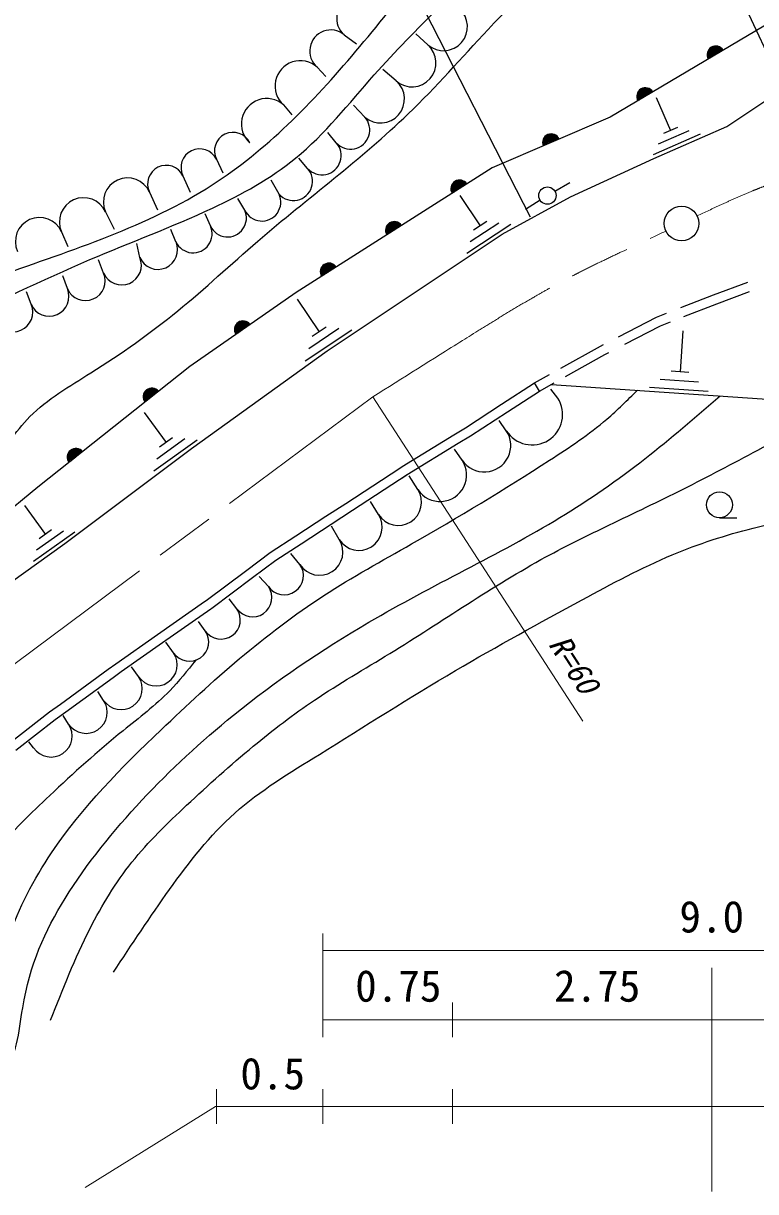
# Model space of a CAD drawing. Units: millimetres, scale not verified. Extents: x 40000 to 680000, y 20000 to 380000.
# Drawn here: x 217058 to 259406, y 241419 to 308937 of the extents above; entities that cross this region are included whole.
import ezdxf
from ezdxf.enums import TextEntityAlignment as Align

# ---------------------------------------------------------------- set-up
doc = ezdxf.new("R2010")
doc.units = ezdxf.units.MM
doc.header["$LTSCALE"] = 1000
doc.linetypes.add('CHAIN', pattern=[18.5, 12, -1.5, 3.5, -1.5])
for name, color, linetype, lineweight in [('M-BGD', 7, 'Continuous', 25), ('M-BMK', 2, 'CHAIN', 13), ('M-BMK-SRVR', 3, 'Continuous', 25), ('M-STR-HTXT', 7, 'Continuous', 13), ('M-STR-STRC', 7, 'Continuous', 25)]:
    doc.layers.add(name, color=color, linetype=linetype, lineweight=lineweight)
doc.styles.add('ＭＳ ゴシック', font='')
doc.styles.get('ＭＳ ゴシック').set_extended_font_data('MS Gothic')

msp = doc.modelspace()

# ---------------------------------------------------------------- linework, layer by layer
at = {"layer": 'M-BGD'}
for p, q in [((267276, 313159), (250998, 303511)), ((235612, 308273), (236314, 307745)), ((240444, 307697), (239763, 308328)), ((234052, 306408), (234555, 305862)), ((238624, 305610), (237854, 306264)), ((257744, 302981), (261422, 305446)), ((253651, 304657), (254481, 302747)), ((232103, 304221), (232591, 303653)), ((236804, 303522), (236146, 304200)), ((250998, 303511), (244168, 300584)), ((235151, 302036), (234659, 302625)), ((256201, 302527), (253471, 301337)), ((253516, 301136), (257744, 302981)), ((255551, 302727), (253771, 301957)), ((254891, 302927), (254071, 302567)), ((233498, 300550), (232995, 301138)), ((248693, 298913), (253516, 301136)), ((228219, 301082), (228588, 300298)), ((244168, 300584), (232836, 293380)), ((226285, 300131), (226699, 299181)), ((231845, 299064), (231397, 299873)), ((224351, 299180), (224811, 298166)), ((247791, 299237), (248661, 299737)), ((229859, 298146), (229467, 298808)), ((242301, 298997), (243471, 297227)), ((244756, 296747), (248693, 298913)), ((246941, 298717), (246101, 298177)), ((221807, 298038), (222314, 297050)), ((227872, 297228), (227581, 297921)), ((245241, 297307), (242711, 295637)), ((244551, 297397), (242901, 296307)), ((243851, 297477), (243091, 296977)), ((219262, 296897), (219634, 296045)), ((225885, 296310), (225584, 297033)), ((240125, 293678), (244756, 296747)), ((223791, 295408), (223629, 296213)), ((221697, 294506), (221412, 295280)), ((219604, 293605), (219340, 294346)), ((256968, 293250), (258951, 293987)), ((217510, 292703), (217240, 293412)), ((232836, 293380), (226682, 289102)), ((234634, 290016), (240125, 293678)), ((255070, 292508), (256968, 293250)), ((257164, 292737), (259050, 293437)), ((232901, 293007), (234171, 291117)), ((255249, 291987), (257164, 292737)), ((251473, 290824), (253678, 291963)), ((253678, 291963), (254256, 292189)), ((253905, 291461), (254481, 291687)), ((236051, 291207), (233351, 289407)), ((235311, 291297), (233561, 290127)), ((234571, 291387), (233761, 290847)), ((251835, 290392), (253905, 291461)), ((255191, 291167), (255031, 288797)), ((250424, 290282), (250599, 290373)), ((226773, 284363), (234634, 290016)), ((248138, 289005), (250424, 290282)), ((248414, 288529), (250684, 289798)), ((250684, 289798), (250924, 289922)), ((226682, 289102), (217902, 282123)), ((246625, 288160), (247484, 288640)), ((256101, 288207), (253891, 288357)), ((255541, 288757), (254521, 288827)), ((244716, 286924), (246625, 288160)), ((245053, 286486), (246909, 287689)), ((246909, 287689), (246625, 288160)), ((246909, 287689), (247751, 288159)), ((247970, 287284), (247568, 287787)), ((247600, 288075), (261200, 287150)), ((256651, 287657), (253261, 287887)), ((224051, 286457), (225311, 284707)), ((242620, 285566), (244716, 286924)), ((242913, 285100), (245053, 286486)), ((244987, 285397), (244581, 285977)), ((225691, 284977), (224931, 284437)), ((238967, 283324), (241959, 285160)), ((241959, 285160), (242620, 285566)), ((242211, 284669), (242913, 285100)), ((219450, 278871), (226773, 284363)), ((227101, 284857), (224601, 283057)), ((226401, 284917), (224771, 283747)), ((239261, 282859), (242211, 284669)), ((242430, 283693), (241992, 284336)), ((235698, 281194), (238827, 283232)), ((238827, 283232), (238967, 283324)), ((236092, 280794), (239261, 282859)), ((238940, 282650), (239261, 282859)), ((239873, 281988), (239371, 282791)), ((217902, 282123), (210622, 276194)), ((217131, 281077), (218331, 279397)), ((234559, 280452), (235698, 281194)), ((237600, 280547), (237133, 281310)), ((232806, 279315), (234559, 280452)), ((234859, 279991), (236092, 280794)), ((257313, 280363), (258313, 280363)), ((220041, 279537), (217641, 277827)), ((219371, 279597), (217811, 278487)), ((218691, 279657), (217971, 279137)), ((233117, 278862), (234859, 279991)), ((235327, 279106), (234885, 279872)), ((212451, 273864), (219450, 278871)), ((231335, 278362), (232806, 279315)), ((231650, 277910), (233117, 278862)), ((229974, 277343), (231335, 278362)), ((233055, 277666), (232529, 278295)), ((230314, 276910), (231650, 277910)), ((227633, 275591), (229974, 277343)), ((227955, 275145), (230314, 276910)), ((231228, 276387), (230701, 276975)), ((224810, 273614), (227538, 275525)), ((227538, 275525), (227633, 275591)), ((229402, 275109), (228954, 275682)), ((225101, 273147), (227904, 275110)), ((227904, 275110), (227955, 275145)), ((227576, 273830), (227195, 274376)), ((222399, 271925), (224810, 273614)), ((222718, 271478), (225101, 273147)), ((225749, 272552), (225297, 273180)), ((219199, 269597), (221970, 271614)), ((221970, 271614), (222399, 271925)), ((222251, 271138), (222718, 271478)), ((223725, 271182), (223317, 271750)), ((219520, 269151), (222251, 271138)), ((221701, 269812), (221365, 270320)), ((218577, 269145), (219199, 269597)), ((216277, 267360), (218577, 269145)), ((218907, 268705), (219520, 269151)), ((219677, 268443), (219358, 268932)), ((216619, 266930), (218907, 268705)), ((217652, 267073), (217378, 267419))]:
    msp.add_line(p, q, dxfattribs=at)
for centre, radius in [((247364, 298984), 500), ((257313, 281113), 750)]:
    msp.add_circle(centre, radius, dxfattribs=at)
for centre, radius, start, end in [((236392, 309205), 1215, 50.07961, 230.07961), ((241354, 308740), 1385, 228.91157, 48.91157), ((234832, 307340), 1215, 50.07961, 230.07961), ((239534, 306653), 1385, 228.91157, 48.91157), ((257102, 307129), 500, 30.65391, 210.65391), ((257102, 307129), 500, 30.65391, 210.65391), ((257102, 307129), 450, 30.65391, 210.65391), ((257102, 307129), 400, 30.65391, 210.65391), ((257102, 307129), 350, 30.65391, 210.65391), ((257102, 307129), 300, 30.65391, 210.65391), ((257102, 307129), 250, 30.65391, 210.65391), ((257102, 307129), 200, 30.65391, 210.65391), ((257102, 307129), 150, 30.65391, 210.65391), ((257102, 307129), 100, 30.65391, 210.65391), ((233078, 305315), 1465, 48.28924, 228.28924), ((257102, 307129), 50, 30.65391, 210.65391), ((237714, 304566), 1385, 228.91157, 48.91157), ((253032, 304717), 500, 30.65391, 210.65391), ((253032, 304717), 500, 30.65391, 210.65391), ((231128, 303127), 1465, 48.28924, 228.28924), ((253032, 304717), 450, 30.65391, 210.65391), ((253032, 304717), 400, 30.65391, 210.65391), ((253032, 304717), 350, 30.65391, 210.65391), ((253032, 304717), 300, 30.65391, 210.65391), ((253032, 304717), 250, 30.65391, 210.65391), ((253032, 304717), 200, 30.65391, 210.65391), ((253032, 304717), 150, 30.65391, 210.65391), ((253032, 304717), 100, 30.65391, 210.65391), ((253032, 304717), 50, 30.65391, 210.65391), ((235978, 302779), 1111, 221.95522, 41.95522), ((229186, 301558), 1078, 26.18811, 206.18811), ((247583, 302048), 500, 23.19859, 203.19859), ((247583, 302048), 500, 23.19859, 203.19859), ((247583, 302048), 450, 23.19859, 203.19859), ((234325, 301293), 1111, 221.95522, 41.95522), ((247583, 302048), 400, 23.19859, 203.19859), ((247583, 302048), 350, 23.19859, 203.19859), ((247583, 302048), 300, 23.19859, 203.19859), ((247583, 302048), 250, 23.19859, 203.19859), ((247583, 302048), 200, 23.19859, 203.19859), ((247583, 302048), 150, 23.19859, 203.19859), ((247583, 302048), 100, 23.19859, 203.19859), ((247583, 302048), 50, 23.19859, 203.19859), ((227252, 300606), 1078, 26.18811, 206.18811), ((225318, 299655), 1078, 26.18811, 206.18811), ((232672, 299807), 1111, 221.95522, 41.95522), ((223079, 298609), 1394, 24.16092, 204.16092), ((242280, 299384), 500, 32.44663, 212.44663), ((242280, 299384), 500, 32.44663, 212.44663), ((242280, 299384), 450, 32.44663, 212.44663), ((242280, 299384), 400, 32.44663, 212.44663), ((242280, 299384), 350, 32.44663, 212.44663), ((242280, 299384), 300, 32.44663, 212.44663), ((242280, 299384), 250, 32.44663, 212.44663), ((242280, 299384), 200, 32.44663, 212.44663), ((242280, 299384), 150, 32.44663, 212.44663), ((242280, 299384), 100, 32.44663, 212.44663), ((242280, 299384), 50, 32.44663, 212.44663), ((220535, 297468), 1394, 24.16092, 204.16092), ((230852, 298605), 1094, 204.80567, 24.80567), ((228865, 297687), 1094, 204.80567, 24.80567), ((217990, 296326), 1394, 24.16092, 204.16092), ((226878, 296769), 1094, 204.80567, 24.80567), ((238502, 296982), 500, 32.44663, 212.44663), ((238502, 296982), 500, 32.44663, 212.44663), ((238502, 296982), 450, 32.44663, 212.44663), ((238502, 296982), 400, 32.44663, 212.44663), ((238502, 296982), 350, 32.44663, 212.44663), ((238502, 296982), 300, 32.44663, 212.44663), ((238502, 296982), 250, 32.44663, 212.44663), ((238502, 296982), 200, 32.44663, 212.44663), ((238502, 296982), 150, 32.44663, 212.44663), ((238502, 296982), 100, 32.44663, 212.44663), ((238502, 296982), 50, 32.44663, 212.44663), ((224838, 295859), 1140, 203.29778, 23.29778), ((222744, 294957), 1140, 203.29778, 23.29778), ((234725, 294581), 500, 32.44663, 212.44663), ((234725, 294581), 500, 32.44663, 212.44663), ((220650, 294056), 1140, 203.29778, 23.29778), ((234725, 294581), 450, 32.44663, 212.44663), ((234725, 294581), 400, 32.44663, 212.44663), ((234725, 294581), 350, 32.44663, 212.44663), ((234725, 294581), 300, 32.44663, 212.44663), ((234725, 294581), 250, 32.44663, 212.44663), ((234725, 294581), 200, 32.44663, 212.44663), ((234725, 294581), 150, 32.44663, 212.44663), ((234725, 294581), 100, 32.44663, 212.44663), ((234725, 294581), 50, 32.44663, 212.44663), ((218557, 293154), 1140, 203.29778, 23.29778), ((216463, 292252), 1140, 203.29778, 23.29778), ((229759, 291241), 500, 34.80401, 214.80401), ((229759, 291241), 500, 34.80401, 214.80401), ((229759, 291241), 450, 34.80401, 214.80401), ((229759, 291241), 400, 34.80401, 214.80401), ((229759, 291241), 350, 34.80401, 214.80401), ((229759, 291241), 300, 34.80401, 214.80401), ((229759, 291241), 250, 34.80401, 214.80401), ((229759, 291241), 200, 34.80401, 214.80401), ((229759, 291241), 150, 34.80401, 214.80401), ((229759, 291241), 100, 34.80401, 214.80401), ((229759, 291241), 50, 34.80401, 214.80401), ((224487, 287357), 500, 38.4802, 218.4802), ((224487, 287357), 500, 38.4802, 218.4802), ((224487, 287357), 450, 38.4802, 218.4802), ((224487, 287357), 400, 38.4802, 218.4802), ((224487, 287357), 350, 38.4802, 218.4802), ((224487, 287357), 300, 38.4802, 218.4802), ((224487, 287357), 250, 38.4802, 218.4802), ((224487, 287357), 200, 38.4802, 218.4802), ((224487, 287357), 150, 38.4802, 218.4802), ((224487, 287357), 100, 38.4802, 218.4802), ((224487, 287357), 50, 38.4802, 218.4802), ((246478, 286341), 1765, 212.31962, 32.31962), ((243708, 284545), 1536, 213.69007, 33.69007), ((220097, 283867), 500, 38.4802, 218.4802), ((220097, 283867), 500, 38.4802, 218.4802), ((220097, 283867), 450, 38.4802, 218.4802), ((220097, 283867), 400, 38.4802, 218.4802), ((220097, 283867), 350, 38.4802, 218.4802), ((220097, 283867), 300, 38.4802, 218.4802), ((220097, 283867), 250, 38.4802, 218.4802), ((220097, 283867), 200, 38.4802, 218.4802), ((220097, 283867), 150, 38.4802, 218.4802), ((220097, 283867), 100, 38.4802, 218.4802), ((220097, 283867), 50, 38.4802, 218.4802), ((241151, 282840), 1536, 213.69007, 33.69007), ((238737, 281268), 1346, 212.37178, 32.37178), ((236464, 279827), 1346, 212.37178, 32.37178), ((234191, 278386), 1346, 212.37178, 32.37178), ((232141, 277026), 1115, 214.99202, 34.99202), ((230315, 275748), 1115, 214.99202, 34.99202), ((228489, 274470), 1115, 214.99202, 34.99202), ((226662, 273191), 1115, 214.99202, 34.99202), ((224737, 271867), 1222, 214.08589, 34.08589), ((222713, 270497), 1222, 214.08589, 34.08589), ((220689, 269127), 1222, 214.08589, 34.08589), ((218664, 267758), 1222, 214.08589, 34.08589)]:
    msp.add_arc(centre, radius, start, end, dxfattribs=at)
for points, knots in [([(135663, 278845), (137261, 278731), (138859, 278616), (140457, 278562), (143688, 278452), (146921, 278590), (150162, 278650), (153545, 278713), (156935, 278692), (160284, 279056), (163013, 279353), (165715, 279906), (168422, 280446), (173821, 281522), (179241, 282543), (184402, 284416), (185859, 284944), (187294, 285541), (188769, 286004), (191451, 286846), (194260, 287248), (197007, 287890), (199946, 288575), (202813, 289535), (205642, 290569), (208993, 291795), (212289, 293126), (215666, 294341), (219886, 295859), (224231, 297197), (227973, 299601), (229534, 300604), (230989, 301792), (232340, 303075), (235151, 305744), (237513, 308827), (239983, 311809), (241807, 314012), (243691, 316159), (245739, 318161), (247661, 320040), (249728, 321790), (251992, 323223), (253504, 324180), (255104, 324995), (256756, 325704), (258456, 326434), (260211, 327052), (262017, 327392), (264418, 327844), (266908, 327803), (269361, 327590), (272370, 327329), (275322, 326808), (278294, 326399), (281619, 325942), (284969, 325625), (288318, 325307)], [0, 0, 0, 0, 1, 1, 1, 2, 2, 2, 3, 3, 3, 4, 4, 4, 5, 5, 5, 6, 6, 6, 7, 7, 7, 8, 8, 8, 9, 9, 9, 10, 10, 10, 11, 11, 11, 12, 12, 12, 13, 13, 13, 14, 14, 14, 15, 15, 15, 16, 16, 16, 17, 17, 17, 18, 18, 18, 19, 19, 19, 19]), ([(138794, 274618), (140324, 274623), (141855, 274627), (143387, 274596), (146087, 274542), (148794, 274379), (151479, 274596), (152624, 274689), (153766, 274850), (154903, 275037), (158693, 275660), (162432, 276560), (166102, 277687), (167912, 278243), (169706, 278854), (171529, 279351), (173972, 280015), (176469, 280474), (178969, 280926), (180855, 281267), (182742, 281604), (184571, 282152), (186249, 282653), (187876, 283332), (189561, 283815), (191947, 284499), (194447, 284790), (196826, 285478), (199135, 286145), (201330, 287185), (203566, 288104), (206580, 289342), (209669, 290359), (212669, 291605), (215441, 292757), (218138, 294105), (220897, 295281), (223252, 296286), (225652, 297165), (227987, 298258), (229692, 299055), (231362, 299966), (232802, 301146), (234500, 302538), (235878, 304305), (237353, 305960), (239767, 308669), (242443, 311081), (244793, 313838), (246462, 315795), (247965, 317925), (249870, 319615), (251567, 321120), (253581, 322276), (255648, 323292), (257654, 324278), (259710, 325133), (261862, 325655), (263996, 326173), (266225, 326363), (268427, 326268), (271066, 326154), (273668, 325632), (276218, 324955), (277574, 324595), (278915, 324191), (280241, 323739), (281256, 323393), (282263, 323019), (283269, 322645)], [0, 0, 0, 0, 1, 1, 1, 2, 2, 2, 3, 3, 3, 4, 4, 4, 5, 5, 5, 6, 6, 6, 7, 7, 7, 8, 8, 8, 9, 9, 9, 10, 10, 10, 11, 11, 11, 12, 12, 12, 13, 13, 13, 14, 14, 14, 15, 15, 15, 16, 16, 16, 17, 17, 17, 18, 18, 18, 19, 19, 19, 20, 20, 20, 21, 21, 21, 22, 22, 22, 23, 23, 23, 23]), ([(201958, 269263), (203176, 270599), (204394, 271936), (205656, 273232), (206408, 274005), (207175, 274763), (207943, 275519), (208745, 276309), (209548, 277098), (210478, 277756), (211506, 278483), (212690, 279051), (213511, 279943), (214327, 280831), (214784, 282040), (215350, 283175), (215911, 284298), (216580, 285349), (217438, 286207), (218451, 287220), (219730, 287963), (220968, 288743), (222724, 289849), (224400, 291027), (225989, 292322), (227568, 293610), (229061, 295013), (230612, 296349), (233495, 298831), (236581, 301077), (239312, 303706), (240922, 305256), (242408, 306939), (243935, 308578), (245838, 310620), (247803, 312593), (249851, 314494), (251234, 315777), (252654, 317028), (254176, 318123), (255400, 319004), (256690, 319784), (258004, 320559), (259080, 321194), (260171, 321826), (261335, 322200), (263122, 322774), (265079, 322742), (267003, 322796), (269492, 322866), (271926, 323080), (274360, 323294)], [0, 0, 0, 0, 1, 1, 1, 2, 2, 2, 3, 3, 3, 4, 4, 4, 5, 5, 5, 6, 6, 6, 7, 7, 7, 8, 8, 8, 9, 9, 9, 10, 10, 10, 11, 11, 11, 12, 12, 12, 13, 13, 13, 14, 14, 14, 15, 15, 15, 16, 16, 16, 17, 17, 17, 17]), ([(105305, 268826), (107036, 268477), (108767, 268128), (110371, 267450), (111463, 266988), (112496, 266375), (113510, 265742), (114811, 264932), (116083, 264091), (117365, 263264), (118439, 262573), (119520, 261892), (120614, 261227), (121887, 260453), (123178, 259701), (124524, 259079), (127227, 257830), (130156, 257104), (132950, 256050), (135506, 255086), (137951, 253849), (140494, 252856), (143026, 251869), (145656, 251124), (148314, 250543), (151795, 249783), (155323, 249304), (158777, 248396), (160816, 247860), (162829, 247175), (164890, 246854), (167321, 246475), (169818, 246604), (172324, 246578), (176221, 246539), (180139, 246125), (183889, 246854), (186402, 247342), (188840, 248344), (191323, 249057), (193633, 249720), (195983, 250133), (198372, 250598), (200278, 250970), (202209, 251374), (204044, 251590), (205730, 251788), (207335, 251827), (209330, 251314), (211368, 250791), (213813, 249693), (214727, 250984), (214966, 251321), (215101, 251821), (215223, 252306), (215563, 253655), (215809, 254889), (216214, 256105), (216781, 257807), (217661, 259474), (218692, 261006), (220479, 263662), (222722, 265912), (225025, 268110), (227979, 270930), (231033, 273666), (234442, 275875), (236083, 276938), (237806, 277880), (239508, 278849), (242215, 280390), (244871, 282002), (247493, 283695), (248634, 284432), (249769, 285184), (250797, 286063), (251415, 286590), (251993, 287163), (252572, 287736)], [0, 0, 0, 0, 1, 1, 1, 2, 2, 2, 3, 3, 3, 4, 4, 4, 5, 5, 5, 6, 6, 6, 7, 7, 7, 8, 8, 8, 9, 9, 9, 10, 10, 10, 11, 11, 11, 12, 12, 12, 13, 13, 13, 14, 14, 14, 15, 15, 15, 16, 16, 16, 17, 17, 17, 18, 18, 18, 19, 19, 19, 20, 20, 20, 21, 21, 21, 22, 22, 22, 23, 23, 23, 24, 24, 24, 25, 25, 25, 26, 26, 26, 26]), ([(138268, 249944), (140992, 248995), (143717, 248047), (146469, 247130), (149042, 246272), (151640, 245442), (154308, 245052), (156181, 244778), (158089, 244722), (159974, 244485), (162159, 244211), (164313, 243693), (166491, 243446), (169204, 243139), (171954, 243250), (174708, 243352), (178329, 243486), (181955, 243603), (185474, 244296), (188453, 244884), (191356, 245884), (194258, 246846), (195992, 247422), (197726, 247983), (199452, 248546), (201029, 249061), (202600, 249576), (204269, 249869), (205689, 250117), (207181, 250204), (208519, 249869), (210099, 249472), (211465, 248486), (213241, 248169), (214149, 248007), (215165, 248019), (215791, 248452), (216717, 249092), (216793, 250649), (217019, 252041), (217423, 254531), (218309, 256488), (219475, 258369), (220710, 260363), (222259, 262270), (223913, 264035), (225572, 265806), (227336, 267434), (229202, 268947), (231662, 270940), (234300, 272733), (237041, 274330), (238868, 275394), (240741, 276372), (242613, 277352), (244462, 278320), (246310, 279290), (248091, 280374), (249792, 281410), (251432, 282550), (253002, 283774), (254493, 284936), (255922, 286174), (257350, 287411)], [0, 0, 0, 0, 1, 1, 1, 2, 2, 2, 3, 3, 3, 4, 4, 4, 5, 5, 5, 6, 6, 6, 7, 7, 7, 8, 8, 8, 9, 9, 9, 10, 10, 10, 11, 11, 11, 12, 12, 12, 13, 13, 13, 14, 14, 14, 15, 15, 15, 16, 16, 16, 17, 17, 17, 18, 18, 18, 19, 19, 19, 20, 20, 20, 21, 21, 21, 21]), ([(218624, 251326), (219332, 253115), (220041, 254904), (220916, 256622), (221603, 257971), (222394, 259277), (223336, 260457), (224284, 261645), (225387, 262707), (226501, 263748), (227759, 264922), (229032, 266071), (230356, 267164), (231495, 268105), (232672, 269005), (233898, 269828), (235315, 270780), (236798, 271630), (238254, 272523), (241271, 274374), (244176, 276413), (247281, 278102), (248482, 278756), (249713, 279357), (250947, 279951), (252371, 280637), (253798, 281313), (255210, 282020), (256664, 282747), (258102, 283507), (259535, 284276), (261192, 285166), (262842, 286068), (264492, 286970)], [0, 0, 0, 0, 1, 1, 1, 2, 2, 2, 3, 3, 3, 4, 4, 4, 5, 5, 5, 6, 6, 6, 7, 7, 7, 8, 8, 8, 9, 9, 9, 10, 10, 10, 11, 11, 11, 11]), ([(222269, 254094), (223326, 255700), (224383, 257305), (225511, 258878), (226645, 260459), (227849, 262007), (229285, 263290), (230759, 264606), (232477, 265643), (234175, 266692), (236808, 268317), (239393, 269971), (242042, 271529), (244451, 272946), (246913, 274284), (249377, 275622), (251086, 276550), (252796, 277478), (254587, 278226), (256101, 278859), (257673, 279364), (259264, 279768), (264154, 281008), (269223, 281294), (274292, 281579)], [0, 0, 0, 0, 1, 1, 1, 2, 2, 2, 3, 3, 3, 4, 4, 4, 5, 5, 5, 6, 6, 6, 7, 7, 7, 8, 8, 8, 8]), ([(227023, 272136), (226541, 271529), (226058, 270921), (225521, 270368), (224698, 269521), (223746, 268803), (222822, 268055), (221353, 266866), (219957, 265602), (218582, 264311), (217494, 263288), (216419, 262248), (215443, 261117), (214826, 260402), (214249, 259651), (213736, 258859), (213437, 258397), (213159, 257922), (213020, 257372), (212876, 256802), (212882, 256153), (212580, 255720), (212221, 255207), (211431, 254996), (210707, 254949), (209749, 254887), (208906, 255111), (208064, 255389), (207357, 255623), (206651, 255893), (205916, 256050), (204961, 256254), (203958, 256267), (202998, 256105), (201880, 255917), (200820, 255491), (199748, 255114), (197847, 254445), (195907, 253928), (193966, 253407), (192104, 252907), (190240, 252402), (188349, 252030), (185810, 251531), (183224, 251273), (180639, 251094), (177926, 250906), (175215, 250807), (172489, 250819), (168716, 250835), (164914, 251067), (161255, 251920), (159600, 252306), (157974, 252819), (156349, 253333)], [0, 0, 0, 0, 1, 1, 1, 2, 2, 2, 3, 3, 3, 4, 4, 4, 5, 5, 5, 6, 6, 6, 7, 7, 7, 8, 8, 8, 9, 9, 9, 10, 10, 10, 11, 11, 11, 12, 12, 12, 13, 13, 13, 14, 14, 14, 15, 15, 15, 16, 16, 16, 17, 17, 17, 18, 18, 18, 18])]:
    msp.add_open_spline(points, degree=3, knots=knots, dxfattribs=at)
at = {"layer": 'M-BMK'}
msp.add_line((214150, 270131), (237260, 287347), dxfattribs=at)
for points, knots in [([(256017, 297807), (256472, 298022), (256927, 298237), (257383, 298447), (257862, 298667), (258343, 298883), (258829, 299089), (259314, 299295), (259803, 299491), (260300, 299668), (260485, 299734), (260671, 299797), (260857, 299859), (261043, 299920), (261230, 299980), (261418, 300038), (261605, 300096), (261793, 300152), (261982, 300206), (263266, 300579), (264571, 300879), (265880, 301160), (268022, 301620), (270175, 302029), (272345, 302320), (274725, 302640), (277124, 302819), (279527, 302873), (282350, 302936), (285178, 302826), (287981, 302486), (292428, 301947), (296813, 300827), (301020, 299281), (304413, 298035), (307690, 296510), (310855, 294751), (314301, 292835), (317615, 290641), (320524, 288010), (322695, 286047), (324640, 283841), (326602, 281656), (328480, 279564), (330374, 277491), (332127, 275302), (333491, 273599), (334771, 271826), (336050, 270053)], [0, 0, 0, 0, 1, 1, 1, 2, 2, 2, 3, 3, 3, 4, 4, 4, 5, 5, 5, 6, 6, 6, 7, 7, 7, 8, 8, 8, 9, 9, 9, 10, 10, 10, 11, 11, 11, 12, 12, 12, 13, 13, 13, 14, 14, 14, 15, 15, 15, 16, 16, 16, 16]), ([(237260, 287347), (238990, 288435), (240721, 289523), (242454, 290607), (243807, 291454), (245162, 292299), (246545, 293096), (246776, 293229), (247007, 293361), (247239, 293491), (247471, 293621), (247704, 293750), (247938, 293877), (248172, 294004), (248406, 294130), (248642, 294254), (249256, 294576), (249878, 294884), (250503, 295185), (251128, 295486), (251757, 295780), (252385, 296074), (252994, 296359), (253602, 296645), (254210, 296931)], [0, 0, 0, 0, 1, 1, 1, 2, 2, 2, 3, 3, 3, 4, 4, 4, 5, 5, 5, 6, 6, 6, 7, 7, 7, 8, 8, 8, 8])]:
    msp.add_open_spline(points, degree=3, knots=knots, dxfattribs=at)
at = {"layer": 'M-BMK-SRVR'}
msp.add_circle((255121, 297373), 1000, dxfattribs=at)
at = {"layer": 'M-STR-HTXT'}
for p, q in [((237260, 287347), (249414, 268611)), ((234377, 250346), (234377, 256346)), ((279377, 255346), (234377, 255346)), ((256877, 241419), (256877, 254346)), ((241877, 252346), (241877, 250346)), ((279377, 251346), (234377, 251346)), ((228233, 245346), (228233, 247346)), ((234377, 245346), (234377, 247346)), ((241877, 247346), (241877, 245346)), ((228171, 246346), (220630, 241653)), ((279877, 246346), (228171, 246346))]:
    msp.add_line(p, q, dxfattribs=at)
at = {"layer": 'M-STR-STRC'}
for p, q in [((250432, 327814), (261121, 304935)), ((234447, 321038), (246373, 297759))]:
    msp.add_line(p, q, dxfattribs=at)

# ---------------------------------------------------------------- texts
at = {"layer": 'M-STR-HTXT', "style": 'ＭＳ ゴシック', "oblique": 15}
msp.add_text('R=60', height=1320, rotation=302.735, dxfattribs=at).set_placement((247049, 272851), align=Align.BOTTOM_LEFT)
at = {"layer": 'M-STR-HTXT', "style": 'ＭＳ ゴシック'}
for s, p in [('9.0', (254997, 255846)), ('0.75', (236247, 251846)), ('2.75', (247747, 251846)), ('0.5', (229607, 246779))]:
    msp.add_text(s, height=1833, dxfattribs=at).set_placement(p, align=Align.BOTTOM_LEFT)

doc.saveas('drawing.dxf')
